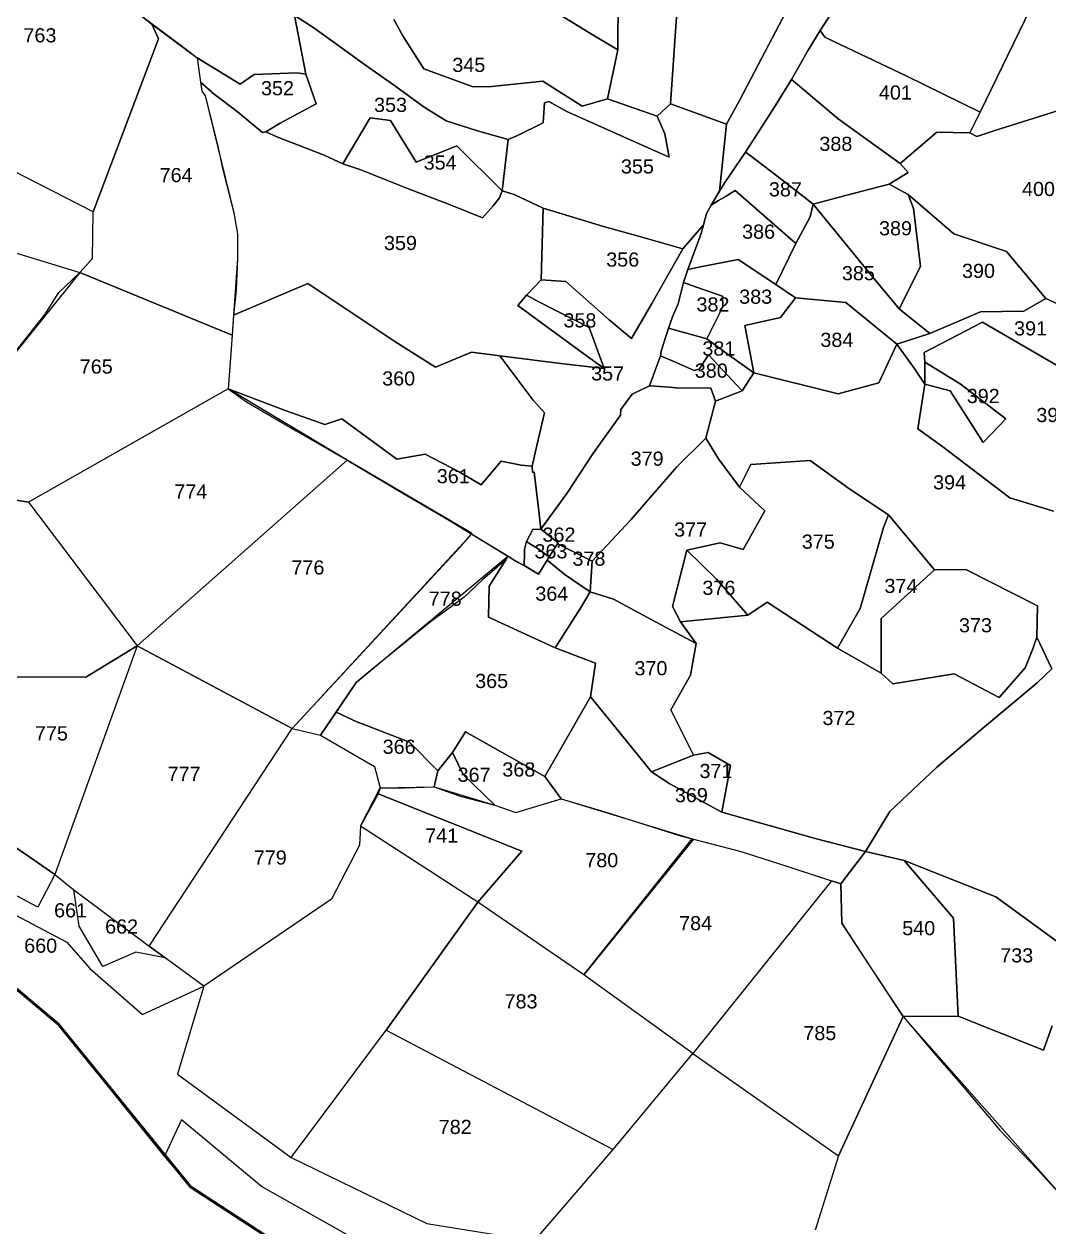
# Model space of a CAD drawing. Header units: inches. Extents: x 186800 to 194298, y 1604602 to 1613194.
# Drawn here: x 189738 to 190825, y 1606393 to 1607669 of the extents above; entities that cross this region are included whole.
import ezdxf

# ---------------------------------------------------------------- set-up
doc = ezdxf.new("R2010")
doc.units = ezdxf.units.IN
doc.header["$LTSCALE"] = 15
doc.header["$MEASUREMENT"] = 0
for name, color, linetype in [('PLOT', 7, 'Continuous'), ('PLOT NO', 7, 'Continuous'), ('VILLAGE BOUNDARY', 5, 'Continuous')]:
    doc.layers.add(name, color=color, linetype=linetype)
doc.styles.get("Standard").update_dxf_attribs({"font": 'arial.ttf'})

msp = doc.modelspace()

# ---------------------------------------------------------------- linework, layer by layer
at = {"layer": 'PLOT'}
for p, q in [((190368.3, 1607748.5), (190367.5, 1607641.3)), ((190367.5, 1607641.3), (190368.3, 1607748.5)), ((190336.7, 1607659.8), (190252.5, 1607711.7)), ((190252.5, 1607711.7), (190336.7, 1607659.8)), ((190423.5, 1607584.1), (190432.5, 1607716.6)), ((190432.5, 1607716.6), (190423.5, 1607584.1)), ((190815.4, 1607706.3), (190751.8, 1607575.3)), ((190751.8, 1607575.3), (190815.4, 1607706.3)), ((190582.2, 1607661.7), (190597.7, 1607686)), ((190597.7, 1607686), (190582.2, 1607661.7)), ((189855.4, 1607682.8), (189873.5, 1607668.6)), ((189855.4, 1607682.8), (189910.1, 1607641.5)), ((190024.8, 1607677.6), (190044, 1607665.2)), ((190044, 1607665.2), (190024.8, 1607677.6)), ((190024.8, 1607677.6), (190036.6, 1607615.4)), ((190036.6, 1607615.4), (190024.8, 1607677.6)), ((190139.6, 1607656.3), (190129.9, 1607673.3)), ((190129.9, 1607673.3), (190139.6, 1607656.3)), ((190545.8, 1607681.3), (190520.3, 1607632.7)), ((190520.3, 1607632.7), (190545.8, 1607681.3)), ((189873.5, 1607668.6), (189880.5, 1607652.9)), ((189880.5, 1607652.9), (189873.5, 1607668.6)), ((189873.5, 1607668.6), (189921.4, 1607632.9)), ((190044, 1607665.2), (190075.6, 1607642.7)), ((190075.6, 1607642.7), (190044, 1607665.2)), ((190367.5, 1607641.3), (190336.7, 1607659.8)), ((190336.7, 1607659.8), (190367.5, 1607641.3)), ((190569.3, 1607641.1), (190582.2, 1607661.7)), ((190582.2, 1607661.7), (190569.3, 1607641.1)), ((190587.2, 1607654.7), (190582.2, 1607661.7)), ((190582.2, 1607661.7), (190587.2, 1607654.7)), ((189880.5, 1607652.9), (189811.3, 1607469.3)), ((189811.3, 1607469.3), (189880.5, 1607652.9)), ((189880.5, 1607652.9), (189880.5, 1607652.9)), ((190161.8, 1607621.2), (190139.6, 1607656.3)), ((190139.6, 1607656.3), (190161.8, 1607621.2)), ((190589.1, 1607653.8), (190587.2, 1607654.7)), ((190587.2, 1607654.7), (190589.1, 1607653.8)), ((190673.9, 1607613.2), (190589.1, 1607653.8)), ((190589.1, 1607653.8), (190673.9, 1607613.2)), ((189910.1, 1607641.5), (189921.4, 1607632.9)), ((190075.6, 1607642.7), (190097.5, 1607626.7)), ((190097.5, 1607626.7), (190075.6, 1607642.7)), ((190367.5, 1607641.3), (190356.5, 1607589.2)), ((190356.5, 1607589.2), (190367.5, 1607641.3)), ((190551.9, 1607609.7), (190569.3, 1607641.1)), ((190569.3, 1607641.1), (190551.9, 1607609.7)), ((189921.4, 1607632.9), (189924.9, 1607607.1)), ((189967.1, 1607604.9), (189921.4, 1607632.9)), ((189921.4, 1607632.9), (189924.9, 1607607.1)), ((189921.4, 1607632.9), (189967.1, 1607604.9)), ((190097.5, 1607626.7), (190132.3, 1607602.5)), ((190132.3, 1607602.5), (190097.5, 1607626.7)), ((190213.1, 1607602.3), (190161.8, 1607621.2)), ((190161.8, 1607621.2), (190213.1, 1607602.3)), ((190520.3, 1607632.7), (190496.1, 1607586.9)), ((190496.1, 1607586.9), (190520.3, 1607632.7)), ((189981.8, 1607615.2), (189967.1, 1607604.9)), ((189967.1, 1607604.9), (189981.8, 1607615.2)), ((190027.5, 1607616.8), (189981.8, 1607615.2)), ((189981.8, 1607615.2), (190027.5, 1607616.8)), ((190036.6, 1607615.4), (190027.5, 1607616.8)), ((190027.5, 1607616.8), (190036.6, 1607615.4)), ((190047.6, 1607583.9), (190036.6, 1607615.4)), ((190036.6, 1607615.4), (190036.6, 1607615.4)), ((190036.6, 1607615.4), (190047.6, 1607583.9)), ((190531.6, 1607577.3), (190551.9, 1607609.7)), ((190551.9, 1607609.7), (190531.6, 1607577.3)), ((190558.2, 1607604.4), (190551.9, 1607609.7)), ((190551.9, 1607609.7), (190558.2, 1607604.4)), ((190751.8, 1607575.3), (190673.9, 1607613.2)), ((190673.9, 1607613.2), (190751.8, 1607575.3)), ((189924.9, 1607607.1), (189926.3, 1607597.3)), ((189924.9, 1607607.1), (189939.6, 1607594.4)), ((189939.6, 1607594.4), (189924.9, 1607607.1)), ((189924.9, 1607607.1), (189926.3, 1607597.3)), ((189926.3, 1607597.3), (189929.9, 1607592.6)), ((189926.3, 1607597.3), (189929.9, 1607592.6)), ((190132.3, 1607602.5), (190162.1, 1607580.6)), ((190162.1, 1607580.6), (190132.3, 1607602.5)), ((190230.6, 1607601.9), (190213.1, 1607602.3)), ((190213.1, 1607602.3), (190230.6, 1607601.9)), ((190288.1, 1607608.1), (190230.6, 1607601.9)), ((190230.6, 1607601.9), (190288.1, 1607608.1)), ((190329.8, 1607581.5), (190288.1, 1607608.1)), ((190288.1, 1607608.1), (190329.8, 1607581.5)), ((190601.1, 1607568.1), (190558.2, 1607604.4)), ((190558.2, 1607604.4), (190601.1, 1607568.1)), ((189929.9, 1607592.6), (189960.5, 1607468.2)), ((189929.9, 1607592.6), (189943.3, 1607539)), ((189939.6, 1607594.4), (189964.1, 1607575.8)), ((189964.1, 1607575.8), (189939.6, 1607594.4)), ((190009.6, 1607563.5), (190047.6, 1607583.9)), ((190047.6, 1607583.9), (190009.6, 1607563.5)), ((190288.5, 1607564), (190290, 1607585.2)), ((190290, 1607585.2), (190288.5, 1607564)), ((190290, 1607585.2), (190294.6, 1607586.4)), ((190294.6, 1607586.4), (190290, 1607585.2)), ((190294.6, 1607586.4), (190313.5, 1607575.9)), ((190313.5, 1607575.9), (190294.6, 1607586.4)), ((190356.5, 1607589.2), (190329.8, 1607581.5)), ((190329.8, 1607581.5), (190356.5, 1607589.2)), ((190356.5, 1607589.2), (190409.3, 1607570.9)), ((190409.3, 1607570.9), (190356.5, 1607589.2)), ((190409.3, 1607570.9), (190423.5, 1607584.1)), ((190423.5, 1607584.1), (190409.3, 1607570.9)), ((190423.5, 1607584.1), (190483, 1607562.6)), ((190483, 1607562.6), (190423.5, 1607584.1)), ((190496.1, 1607586.9), (190483, 1607562.6)), ((190483, 1607562.6), (190496.1, 1607586.9)), ((189964.1, 1607575.8), (189990.8, 1607553.5)), ((189990.8, 1607553.5), (189964.1, 1607575.8)), ((190162.1, 1607580.6), (190185.4, 1607565.8)), ((190185.4, 1607565.8), (190162.1, 1607580.6)), ((190313.5, 1607575.9), (190373.7, 1607549.1)), ((190373.7, 1607549.1), (190313.5, 1607575.9)), ((190417.3, 1607552.1), (190409.3, 1607570.9)), ((190409.3, 1607570.9), (190417.3, 1607552.1)), ((190503.1, 1607532.9), (190531.6, 1607577.3)), ((190531.6, 1607577.3), (190503.1, 1607532.9)), ((190741, 1607553.4), (190751.8, 1607575.3)), ((190751.8, 1607575.3), (190741, 1607553.4)), ((190751.8, 1607575.3), (190751.8, 1607575.3)), ((190815.7, 1607571), (190766.5, 1607555.3)), ((190766.5, 1607555.3), (190815.7, 1607571)), ((190849.4, 1607581.6), (190815.7, 1607571)), ((190815.7, 1607571), (190849.4, 1607581.6)), ((189811.3, 1607469.3), (189627.3, 1607563.5)), ((189811.3, 1607469.3), (189627.3, 1607563.5)), ((189994.5, 1607554.3), (190009.6, 1607563.5)), ((190009.6, 1607563.5), (189994.5, 1607554.3)), ((190104.9, 1607569.2), (190076, 1607520.4)), ((190076, 1607520.4), (190104.9, 1607569.2)), ((190126.6, 1607566.2), (190104.9, 1607569.2)), ((190104.9, 1607569.2), (190126.6, 1607566.2)), ((190153.6, 1607522.2), (190126.6, 1607566.2)), ((190126.6, 1607566.2), (190153.6, 1607522.2)), ((190185.4, 1607565.8), (190218.7, 1607555.2)), ((190218.7, 1607555.2), (190185.4, 1607565.8)), ((190260.5, 1607550.2), (190288.5, 1607564)), ((190288.5, 1607564), (190260.5, 1607550.2)), ((190483, 1607562.6), (190475.4, 1607491.2)), ((190475.4, 1607491.2), (190483, 1607562.6)), ((190483, 1607562.6), (190483, 1607562.6)), ((190667.1, 1607520.6), (190601.1, 1607568.1)), ((190601.1, 1607568.1), (190667.1, 1607520.6)), ((189990.8, 1607553.5), (189994.5, 1607554.3)), ((189994.5, 1607554.3), (189990.8, 1607553.5)), ((190006, 1607548.9), (189994.5, 1607554.3)), ((189994.5, 1607554.3), (189994.5, 1607554.3)), ((189994.5, 1607554.3), (190006, 1607548.9)), ((190056.3, 1607529.4), (190006, 1607548.9)), ((190006, 1607548.9), (190056.3, 1607529.4)), ((190218.7, 1607555.2), (190251.2, 1607546)), ((190251.2, 1607546), (190218.7, 1607555.2)), ((190251.2, 1607546), (190244.8, 1607491.7)), ((190244.8, 1607491.7), (190251.2, 1607546)), ((190251.2, 1607546), (190260.5, 1607550.2)), ((190260.5, 1607550.2), (190251.2, 1607546)), ((190251.2, 1607546), (190251.2, 1607546)), ((190373.7, 1607549.1), (190422.1, 1607527.4)), ((190422.1, 1607527.4), (190373.7, 1607549.1)), ((190422.1, 1607527.4), (190417.3, 1607552.1)), ((190417.3, 1607552.1), (190422.1, 1607527.4)), ((190705.9, 1607553.8), (190667.1, 1607520.6)), ((190667.1, 1607520.6), (190705.9, 1607553.8)), ((190741, 1607553.4), (190705.9, 1607553.8)), ((190705.9, 1607553.8), (190741, 1607553.4)), ((190748.3, 1607549.3), (190741, 1607553.4)), ((190741, 1607553.4), (190748.3, 1607549.3)), ((190766.5, 1607555.3), (190748.3, 1607549.3)), ((190748.3, 1607549.3), (190766.5, 1607555.3)), ((189943.3, 1607539), (189948.7, 1607514.1)), ((190196.9, 1607539.5), (190153.6, 1607522.2)), ((190153.6, 1607522.2), (190196.9, 1607539.5)), ((190244.8, 1607491.7), (190196.9, 1607539.5)), ((190196.9, 1607539.5), (190244.8, 1607491.7)), ((190481.2, 1607500.6), (190503.1, 1607532.9)), ((190503.1, 1607532.9), (190481.2, 1607500.6)), ((190503.1, 1607532.9), (190509.4, 1607528)), ((190509.4, 1607528), (190503.1, 1607532.9)), ((190076, 1607520.4), (190056.3, 1607529.4)), ((190056.3, 1607529.4), (190076, 1607520.4)), ((190076, 1607520.4), (190095, 1607514.1)), ((190095, 1607514.1), (190076, 1607520.4)), ((190509.4, 1607528), (190540.7, 1607504)), ((190540.7, 1607504), (190509.4, 1607528)), ((190675.4, 1607511.1), (190667.1, 1607520.6)), ((190667.1, 1607520.6), (190667.1, 1607520.6)), ((190667.1, 1607520.6), (190675.4, 1607511.1)), ((189948.7, 1607514.1), (189960.5, 1607468.2)), ((190095, 1607514.1), (190142.9, 1607495)), ((190142.9, 1607495), (190095, 1607514.1)), ((190655.5, 1607498.7), (190675.4, 1607511.1)), ((190675.4, 1607511.1), (190655.5, 1607498.7)), ((190142.9, 1607495), (190190.7, 1607476.5)), ((190190.7, 1607476.5), (190142.9, 1607495)), ((190475.4, 1607491.2), (190481.2, 1607500.6)), ((190481.2, 1607500.6), (190475.4, 1607491.2)), ((190540.7, 1607504), (190574.9, 1607477.4)), ((190574.9, 1607477.4), (190540.7, 1607504)), ((190540.7, 1607504), (190540.7, 1607504)), ((190609.1, 1607486.7), (190655.5, 1607498.7)), ((190655.5, 1607498.7), (190609.1, 1607486.7)), ((190675.4, 1607487.8), (190655.5, 1607498.7)), ((190655.5, 1607498.7), (190675.4, 1607487.8)), ((190235.3, 1607475.7), (190242.1, 1607484.2)), ((190242.1, 1607484.2), (190235.3, 1607475.7)), ((190242.1, 1607484.2), (190244.8, 1607491.7)), ((190244.8, 1607491.7), (190242.1, 1607484.2)), ((190244.8, 1607491.7), (190257.5, 1607487.7)), ((190244.8, 1607491.7), (190244.8, 1607491.7)), ((190257.5, 1607487.7), (190244.8, 1607491.7)), ((190257.5, 1607487.7), (190288.4, 1607473.2)), ((190288.4, 1607473.2), (190257.5, 1607487.7)), ((190466.5, 1607476.5), (190475.4, 1607491.2)), ((190475.4, 1607491.2), (190466.5, 1607476.5)), ((190474.4, 1607481.3), (190466.5, 1607476.5)), ((190466.5, 1607476.5), (190474.4, 1607481.3)), ((190482.5, 1607486.2), (190474.4, 1607481.3)), ((190474.4, 1607481.3), (190482.5, 1607486.2)), ((190492.1, 1607492.1), (190482.5, 1607486.2)), ((190482.5, 1607486.2), (190492.1, 1607492.1)), ((190556.3, 1607435.7), (190492.1, 1607492.1)), ((190492.1, 1607492.1), (190556.3, 1607435.7)), ((190574.9, 1607477.4), (190609.1, 1607486.7)), ((190609.1, 1607486.7), (190574.9, 1607477.4)), ((190723.9, 1607446.1), (190675.4, 1607487.8)), ((190675.4, 1607487.8), (190681.1, 1607473.1)), ((190681.1, 1607473.1), (190675.4, 1607487.8)), ((190675.4, 1607487.8), (190675.4, 1607487.8)), ((190675.4, 1607487.8), (190723.9, 1607446.1)), ((189810.4, 1607420), (189811.3, 1607469.3)), ((189810.4, 1607420), (189811.3, 1607469.3)), ((189960.5, 1607468.2), (189964.3, 1607446.1)), ((189960.5, 1607468.2), (189964.3, 1607446.1)), ((190190.7, 1607476.5), (190224.1, 1607463)), ((190224.1, 1607463), (190190.7, 1607476.5)), ((190224.1, 1607463), (190235.3, 1607475.7)), ((190235.3, 1607475.7), (190224.1, 1607463)), ((190288.4, 1607473.2), (190286.4, 1607397.4)), ((190286.4, 1607397.4), (190288.4, 1607473.2)), ((190352.5, 1607454), (190288.4, 1607473.2)), ((190288.4, 1607473.2), (190352.5, 1607454)), ((190466.5, 1607476.5), (190461.7, 1607467.7)), ((190461.7, 1607467.7), (190466.5, 1607476.5)), ((190574.9, 1607477.4), (190571.4, 1607464.2)), ((190571.4, 1607464.2), (190574.9, 1607477.4)), ((190638, 1607400), (190574.9, 1607477.4)), ((190574.9, 1607477.4), (190638, 1607400)), ((190681.1, 1607473.1), (190688.7, 1607411.6)), ((190688.7, 1607411.6), (190681.1, 1607473.1)), ((190458.3, 1607455.7), (190436.7, 1607430.1)), ((190436.7, 1607430.1), (190458.3, 1607455.7)), ((190458.3, 1607455.7), (190455.8, 1607446.6)), ((190455.8, 1607446.6), (190458.3, 1607455.7)), ((190461.7, 1607467.7), (190458.3, 1607455.7)), ((190458.3, 1607455.7), (190461.7, 1607467.7)), ((190571.4, 1607464.2), (190556.3, 1607435.7)), ((190556.3, 1607435.7), (190571.4, 1607464.2)), ((189964.3, 1607446.1), (189964.4, 1607419.9)), ((189964.3, 1607446.1), (189964.4, 1607419.9)), ((190389.4, 1607443.7), (190352.5, 1607454)), ((190352.5, 1607454), (190389.4, 1607443.7)), ((190436.7, 1607430.1), (190389.4, 1607443.7)), ((190389.4, 1607443.7), (190436.7, 1607430.1)), ((190455.8, 1607446.6), (190441.7, 1607408.4)), ((190441.7, 1607408.4), (190455.8, 1607446.6)), ((190779.6, 1607427.4), (190723.9, 1607446.1)), ((190723.9, 1607446.1), (190779.6, 1607427.4)), ((190403.8, 1607372.3), (190436.7, 1607430.1)), ((190436.7, 1607430.1), (190403.8, 1607372.3)), ((190436.7, 1607430.1), (190436.7, 1607430.1)), ((190535.2, 1607392.4), (190556.3, 1607435.7)), ((190556.3, 1607435.7), (190535.2, 1607392.4)), ((190556.3, 1607435.7), (190556.3, 1607435.7)), ((189719.8, 1607428.8), (189797.1, 1607405)), ((189719.8, 1607428.8), (189797.1, 1607405)), ((189797.1, 1607405), (189810.4, 1607420)), ((189797.1, 1607405), (189810.4, 1607420)), ((189964.4, 1607419.9), (189960.1, 1607359.9)), ((189964.4, 1607419.9), (189962.7, 1607386)), ((190456.9, 1607411.4), (190495.2, 1607418.9)), ((190495.2, 1607418.9), (190456.9, 1607411.4)), ((190495.2, 1607418.9), (190535.2, 1607392.4)), ((190535.2, 1607392.4), (190495.2, 1607418.9)), ((190821.4, 1607377.5), (190779.6, 1607427.4)), ((190779.6, 1607427.4), (190821.4, 1607377.5)), ((189797.1, 1607405), (189702.2, 1607287.5)), ((189775, 1607383.8), (189797.1, 1607405)), ((189958.6, 1607338.6), (189797.1, 1607405)), ((189797.1, 1607405), (189958.6, 1607338.6)), ((189797.1, 1607405), (189797.1, 1607405)), ((190441.7, 1607408.4), (190437.1, 1607394.3)), ((190437.1, 1607394.3), (190441.7, 1607408.4)), ((190441.7, 1607408.4), (190456.9, 1607411.4)), ((190456.9, 1607411.4), (190441.7, 1607408.4)), ((190441.7, 1607408.4), (190441.7, 1607408.4)), ((190688.7, 1607411.6), (190666.1, 1607366.5)), ((190666.1, 1607366.5), (190688.7, 1607411.6)), ((190038.8, 1607393.5), (189960.1, 1607359.9)), ((189960.1, 1607359.9), (190038.8, 1607393.5)), ((190132.2, 1607331.3), (190038.8, 1607393.5)), ((190038.8, 1607393.5), (190132.2, 1607331.3)), ((190286.4, 1607397.4), (190270.7, 1607380.9)), ((190270.7, 1607380.9), (190286.4, 1607397.4)), ((190286.4, 1607397.4), (190312.4, 1607395.6)), ((190312.4, 1607395.6), (190286.4, 1607397.4)), ((190312.4, 1607395.6), (190358.3, 1607354.9)), ((190358.3, 1607354.9), (190312.4, 1607395.6)), ((190437.1, 1607394.3), (190431.5, 1607371.9)), ((190431.5, 1607371.9), (190437.1, 1607394.3)), ((190451, 1607389.5), (190437.1, 1607394.3)), ((190437.1, 1607394.3), (190451, 1607389.5)), ((190556, 1607378.3), (190535.2, 1607392.4)), ((190535.2, 1607392.4), (190535.2, 1607392.4)), ((190535.2, 1607392.4), (190556, 1607378.3)), ((190666.1, 1607366.5), (190638, 1607400)), ((190638, 1607400), (190666.1, 1607366.5)), ((189760.2, 1607361), (189775, 1607383.8)), ((189962.7, 1607386), (189960.1, 1607359.9)), ((190270.7, 1607380.9), (190261.4, 1607369.9)), ((190261.4, 1607369.9), (190270.7, 1607380.9)), ((190284, 1607374.1), (190270.7, 1607380.9)), ((190270.7, 1607380.9), (190284, 1607374.1)), ((190478.7, 1607379.8), (190451, 1607389.5)), ((190451, 1607389.5), (190478.7, 1607379.8)), ((190478.8, 1607368.8), (190478.7, 1607379.8)), ((190478.7, 1607379.8), (190478.8, 1607368.8)), ((190261.4, 1607369.9), (190331.7, 1607318.9)), ((190331.7, 1607318.9), (190261.4, 1607369.9)), ((190337.1, 1607346.6), (190284, 1607374.1)), ((190284, 1607374.1), (190337.1, 1607346.6)), ((190382.1, 1607335.1), (190403.8, 1607372.3)), ((190403.8, 1607372.3), (190382.1, 1607335.1)), ((190431.5, 1607371.9), (190425.5, 1607358)), ((190425.5, 1607358), (190431.5, 1607371.9)), ((190461.9, 1607334.8), (190478.8, 1607368.8)), ((190478.8, 1607368.8), (190461.9, 1607334.8)), ((190478.8, 1607368.8), (190478.8, 1607368.8)), ((190556, 1607378.3), (190540.2, 1607357.4)), ((190540.2, 1607357.4), (190556, 1607378.3)), ((190609.4, 1607373.1), (190556, 1607378.3)), ((190556, 1607378.3), (190609.4, 1607373.1)), ((190663.5, 1607328.9), (190609.4, 1607373.1)), ((190609.4, 1607373.1), (190663.5, 1607328.9)), ((190666.1, 1607366.5), (190698.5, 1607340.5)), ((190698.5, 1607340.5), (190666.1, 1607366.5)), ((190666.1, 1607366.5), (190666.1, 1607366.5)), ((190821.4, 1607377.5), (190798, 1607364.1)), ((190798, 1607364.1), (190821.4, 1607377.5)), ((190850.9, 1607363.9), (190821.4, 1607377.5)), ((190821.4, 1607377.5), (190821.4, 1607377.5)), ((190821.4, 1607377.5), (190850.9, 1607363.9)), ((189702.2, 1607287.5), (189760.2, 1607361)), ((189960.1, 1607359.9), (189957.6, 1607323.7)), ((189960.1, 1607359.9), (189958.6, 1607338.6)), ((190358.3, 1607354.9), (190382.1, 1607335.1)), ((190382.1, 1607335.1), (190358.3, 1607354.9)), ((190425.5, 1607358), (190421.5, 1607346.2)), ((190421.5, 1607346.2), (190425.5, 1607358)), ((190540.2, 1607357.4), (190502.4, 1607348.7)), ((190502.4, 1607348.7), (190540.2, 1607357.4)), ((190752.1, 1607363.4), (190698.5, 1607340.5)), ((190698.5, 1607340.5), (190752.1, 1607363.4)), ((190798, 1607364.1), (190752.1, 1607363.4)), ((190752.1, 1607363.4), (190798, 1607364.1)), ((190353.2, 1607303.2), (190337.1, 1607346.6)), ((190337.1, 1607346.6), (190353.2, 1607303.2)), ((190421.5, 1607346.2), (190413.4, 1607321.6)), ((190413.4, 1607321.6), (190421.5, 1607346.2)), ((190437.6, 1607341.5), (190421.5, 1607346.2)), ((190421.5, 1607346.2), (190437.6, 1607341.5)), ((190437.9, 1607341.4), (190437.6, 1607341.5)), ((190437.6, 1607341.5), (190437.9, 1607341.4)), ((190461.9, 1607334.8), (190437.9, 1607341.4)), ((190437.9, 1607341.4), (190461.9, 1607334.8)), ((190502.4, 1607348.7), (190511.7, 1607298.7)), ((190511.7, 1607298.7), (190502.4, 1607348.7)), ((190698.5, 1607340.5), (190663.5, 1607328.9)), ((190663.5, 1607328.9), (190698.5, 1607340.5)), ((190692.6, 1607320.2), (190754.3, 1607352.3)), ((190754.3, 1607352.3), (190692.6, 1607320.2)), ((190754.3, 1607352.3), (190835.1, 1607305.4)), ((190835.1, 1607305.4), (190754.3, 1607352.3)), ((189958.6, 1607338.6), (189954.4, 1607281.5)), ((190174.1, 1607304.8), (190132.2, 1607331.3)), ((190132.2, 1607331.3), (190132.2, 1607331.3)), ((190132.2, 1607331.3), (190174.1, 1607304.8)), ((190483.7, 1607318.9), (190461.9, 1607334.8)), ((190461.9, 1607334.8), (190461.9, 1607334.8)), ((190461.9, 1607334.8), (190483.7, 1607318.9)), ((190644.3, 1607288.1), (190663.5, 1607328.9)), ((190663.5, 1607328.9), (190644.3, 1607288.1)), ((190663.5, 1607328.9), (190681.8, 1607303.6)), ((190663.5, 1607328.9), (190663.5, 1607328.9)), ((190681.8, 1607303.6), (190663.5, 1607328.9)), ((189957.6, 1607323.7), (189954.4, 1607281.5)), ((190212.4, 1607320.5), (190174.1, 1607304.8)), ((190174.1, 1607304.8), (190212.4, 1607320.5)), ((190242.3, 1607316.6), (190212.4, 1607320.5)), ((190212.4, 1607320.5), (190242.3, 1607316.6)), ((190277.3, 1607270), (190242.3, 1607316.6)), ((190310.1, 1607308.2), (190242.3, 1607316.6)), ((190242.3, 1607316.6), (190277.3, 1607270)), ((190242.3, 1607316.6), (190310.1, 1607308.2)), ((190331.7, 1607318.9), (190353.2, 1607303.2)), ((190353.2, 1607303.2), (190331.7, 1607318.9)), ((190413, 1607316.6), (190401.1, 1607284.9)), ((190401.1, 1607284.9), (190413, 1607316.6)), ((190413.4, 1607321.6), (190413, 1607316.6)), ((190413, 1607316.6), (190413.4, 1607321.6)), ((190429.3, 1607309.6), (190413, 1607316.6)), ((190413, 1607316.6), (190429.3, 1607309.6)), ((190463.9, 1607317.8), (190453.9, 1607302.5)), ((190453.9, 1607302.5), (190463.9, 1607317.8)), ((190499.5, 1607279.6), (190463.9, 1607317.8)), ((190463.9, 1607317.8), (190499.5, 1607279.6)), ((190511.7, 1607298.7), (190483.7, 1607318.9)), ((190483.7, 1607318.9), (190511.7, 1607298.7)), ((190693, 1607309.9), (190692.6, 1607320.2)), ((190692.6, 1607320.2), (190693, 1607309.9)), ((190353.2, 1607303.2), (190310.1, 1607308.2)), ((190310.1, 1607308.2), (190353.2, 1607303.2)), ((190353.2, 1607303.2), (190353.2, 1607303.2)), ((190448.7, 1607301.1), (190429.3, 1607309.6)), ((190429.3, 1607309.6), (190448.7, 1607301.1)), ((190453.9, 1607302.5), (190448.7, 1607301.1)), ((190448.7, 1607301.1), (190453.9, 1607302.5)), ((190681.8, 1607303.6), (190693, 1607286.6)), ((190693, 1607286.6), (190681.8, 1607303.6)), ((190693, 1607286.6), (190693, 1607309.9)), ((190730.7, 1607286.8), (190693, 1607309.9)), ((190693, 1607309.9), (190693, 1607286.6)), ((190693, 1607309.9), (190730.7, 1607286.8)), ((190511.7, 1607298.7), (190499.5, 1607279.6)), ((190499.5, 1607279.6), (190511.7, 1607298.7)), ((190511.7, 1607298.7), (190601.4, 1607276.5)), ((190601.4, 1607276.5), (190511.7, 1607298.7)), ((189954.4, 1607281.5), (189742.7, 1607161.4)), ((189954.4, 1607281.5), (189742.7, 1607161.4)), ((190080.7, 1607205.9), (189954.4, 1607281.5)), ((190016, 1607258.3), (189954.4, 1607281.5)), ((189954.4, 1607281.5), (189973.8, 1607268)), ((189954.4, 1607281.5), (190016, 1607258.3)), ((190401.1, 1607284.9), (190382.8, 1607276.1)), ((190382.8, 1607276.1), (190401.1, 1607284.9)), ((190422.3, 1607283.4), (190401.1, 1607284.9)), ((190401.1, 1607284.9), (190422.3, 1607283.4)), ((190429.3, 1607282.9), (190422.3, 1607283.4)), ((190422.3, 1607283.4), (190422.3, 1607283.4)), ((190422.3, 1607283.4), (190429.3, 1607282.9)), ((190466.2, 1607282.3), (190429.3, 1607282.9)), ((190429.3, 1607282.9), (190466.2, 1607282.3)), ((190471.1, 1607268.6), (190466.2, 1607282.3)), ((190466.2, 1607282.3), (190471.1, 1607268.6)), ((190499.5, 1607279.6), (190471.1, 1607268.6)), ((190471.1, 1607268.6), (190499.5, 1607279.6)), ((190499.5, 1607279.6), (190499.5, 1607279.6)), ((190601.4, 1607276.5), (190644.3, 1607288.1)), ((190644.3, 1607288.1), (190601.4, 1607276.5)), ((190685.9, 1607239.4), (190693, 1607286.6)), ((190693, 1607286.6), (190685.9, 1607239.4)), ((190693, 1607286.6), (190693, 1607286.6)), ((190693, 1607286.6), (190720.1, 1607279.5)), ((190693, 1607286.6), (190693, 1607286.6)), ((190720.1, 1607279.5), (190693, 1607286.6)), ((190720.1, 1607279.5), (190754.9, 1607224.9)), ((190754.9, 1607224.9), (190720.1, 1607279.5)), ((190779.1, 1607249.9), (190730.7, 1607286.8)), ((190730.7, 1607286.8), (190779.1, 1607249.9)), ((189973.8, 1607268), (190026.4, 1607237)), ((190289.7, 1607256.1), (190277.3, 1607270)), ((190277.3, 1607270), (190289.7, 1607256.1)), ((190382.8, 1607276.1), (190370.8, 1607259.7)), ((190370.8, 1607259.7), (190382.8, 1607276.1)), ((190471.1, 1607268.6), (190460.8, 1607229.2)), ((190460.8, 1607229.2), (190471.1, 1607268.6)), ((190057, 1607243.8), (190016, 1607258.3)), ((190016, 1607258.3), (190057, 1607243.8)), ((190281.8, 1607221.6), (190289.7, 1607256.1)), ((190289.7, 1607256.1), (190281.8, 1607221.6)), ((190370.4, 1607253.8), (190341.1, 1607212.6)), ((190341.1, 1607212.6), (190370.4, 1607253.8)), ((190370.8, 1607259.7), (190370.4, 1607253.8)), ((190370.4, 1607253.8), (190370.8, 1607259.7)), ((190075.1, 1607249.8), (190057, 1607243.8)), ((190057, 1607243.8), (190075.1, 1607249.8)), ((190133.1, 1607207.2), (190075.1, 1607249.8)), ((190075.1, 1607249.8), (190133.1, 1607207.2)), ((190710.9, 1607221.1), (190685.9, 1607239.4)), ((190685.9, 1607239.4), (190710.9, 1607221.1)), ((190754.9, 1607224.9), (190779.1, 1607249.9)), ((190779.1, 1607249.9), (190754.9, 1607224.9)), ((190026.4, 1607237), (190080.7, 1607205.9)), ((190460.8, 1607229.2), (190430.2, 1607199)), ((190430.2, 1607199), (190460.8, 1607229.2)), ((190474.3, 1607207.5), (190460.8, 1607229.2)), ((190460.8, 1607229.2), (190474.3, 1607207.5)), ((190276.9, 1607199.5), (190281.8, 1607221.6)), ((190281.8, 1607221.6), (190276.9, 1607199.5)), ((190783.3, 1607166), (190710.9, 1607221.1)), ((190710.9, 1607221.1), (190783.3, 1607166)), ((189857.8, 1607009), (190080.7, 1607205.9)), ((190080.7, 1607205.9), (189857.8, 1607009)), ((190213, 1607128.1), (190080.7, 1607205.9)), ((190080.7, 1607205.9), (190139.6, 1607171.1)), ((190163.3, 1607212.2), (190133.1, 1607207.2)), ((190133.1, 1607207.2), (190163.3, 1607212.2)), ((190199.5, 1607193.7), (190163.3, 1607212.2)), ((190163.3, 1607212.2), (190199.5, 1607193.7)), ((190243.8, 1607204.9), (190222.6, 1607179.9)), ((190222.6, 1607179.9), (190243.8, 1607204.9)), ((190265.2, 1607200.7), (190243.8, 1607204.9)), ((190243.8, 1607204.9), (190265.2, 1607200.7)), ((190276.9, 1607199.5), (190265.2, 1607200.7)), ((190265.2, 1607200.7), (190276.9, 1607199.5)), ((190341.1, 1607212.6), (190313.5, 1607170.7)), ((190313.5, 1607170.7), (190341.1, 1607212.6)), ((190496.6, 1607177.2), (190474.3, 1607207.5)), ((190474.3, 1607207.5), (190496.6, 1607177.2)), ((190508.7, 1607201.4), (190496.6, 1607177.2)), ((190496.6, 1607177.2), (190508.7, 1607201.4)), ((190571.7, 1607205.5), (190508.7, 1607201.4)), ((190508.7, 1607201.4), (190571.7, 1607205.5)), ((190613.7, 1607175.3), (190571.7, 1607205.5)), ((190571.7, 1607205.5), (190613.7, 1607175.3)), ((190222.6, 1607179.9), (190199.5, 1607193.7)), ((190199.5, 1607193.7), (190222.6, 1607179.9)), ((190277.1, 1607193.4), (190276.9, 1607199.5)), ((190276.9, 1607199.5), (190276.9, 1607199.5)), ((190276.9, 1607199.5), (190277.1, 1607193.4)), ((190279, 1607193.3), (190277.1, 1607193.4)), ((190277.1, 1607193.4), (190279, 1607193.3)), ((190283.8, 1607151.8), (190279, 1607193.3)), ((190279, 1607193.3), (190283.8, 1607151.8)), ((190430.2, 1607199), (190381.3, 1607142.8)), ((190381.3, 1607142.8), (190430.2, 1607199)), ((189742.7, 1607161.4), (189628.2, 1607180)), ((189628.2, 1607180), (189742.7, 1607161.4)), ((190496.6, 1607177.2), (190523.4, 1607152.1)), ((190523.4, 1607152.1), (190496.6, 1607177.2)), ((190496.6, 1607177.2), (190496.6, 1607177.2)), ((190654.7, 1607148), (190613.7, 1607175.3)), ((190613.7, 1607175.3), (190654.7, 1607148)), ((190139.6, 1607171.1), (190187.2, 1607143.2)), ((190313.5, 1607170.7), (190286.1, 1607132.8)), ((190286.1, 1607132.8), (190313.5, 1607170.7)), ((190829.7, 1607152), (190783.3, 1607166)), ((190783.3, 1607166), (190829.7, 1607152)), ((189742.7, 1607161.4), (189857.8, 1607009)), ((189742.7, 1607161.4), (189742.7, 1607161.4)), ((189742.7, 1607161.4), (189857.8, 1607009)), ((190286.1, 1607132.8), (190283.8, 1607151.8)), ((190283.8, 1607151.8), (190286.1, 1607132.8)), ((190523.4, 1607152.1), (190500.4, 1607111.4)), ((190500.4, 1607111.4), (190523.4, 1607152.1)), ((190187.2, 1607143.2), (190251, 1607104)), ((190381.3, 1607142.8), (190340.5, 1607098.7)), ((190340.5, 1607098.7), (190381.3, 1607142.8)), ((190654.7, 1607148), (190649.4, 1607134.6)), ((190649.4, 1607134.6), (190654.7, 1607148)), ((190703.4, 1607089.6), (190654.7, 1607148)), ((190654.7, 1607148), (190654.7, 1607148)), ((190654.7, 1607148), (190703.4, 1607089.6)), ((190212.6, 1607127.6), (190022.2, 1606921.4)), ((190199.4, 1607112.8), (190212.6, 1607127.6)), ((190212.6, 1607127.6), (190213, 1607128.1)), ((190251, 1607104), (190212.6, 1607127.6)), ((190277.6, 1607132.5), (190270.9, 1607119.7)), ((190270.9, 1607119.7), (190277.6, 1607132.5)), ((190286.1, 1607132.8), (190277.6, 1607132.5)), ((190277.6, 1607132.5), (190286.1, 1607132.8)), ((190304.4, 1607118.3), (190286.1, 1607132.8)), ((190286.1, 1607132.8), (190286.1, 1607132.8)), ((190286.1, 1607132.8), (190286.1, 1607132.8)), ((190286.1, 1607132.8), (190286.1, 1607132.8)), ((190286.1, 1607132.8), (190286.1, 1607132.8)), ((190286.1, 1607132.8), (190304.4, 1607118.3)), ((190649.4, 1607134.6), (190624.5, 1607048.8)), ((190624.5, 1607048.8), (190649.4, 1607134.6)), ((190022.2, 1606921.4), (190199.4, 1607112.8)), ((190268.6, 1607111.1), (190268.5, 1607107.3)), ((190268.5, 1607107.3), (190268.6, 1607111.1)), ((190270.9, 1607119.7), (190268.6, 1607111.1)), ((190268.6, 1607111.1), (190270.9, 1607119.7)), ((190275.1, 1607117), (190270.9, 1607119.7)), ((190270.9, 1607119.7), (190275.1, 1607117)), ((190281.9, 1607112.6), (190275.1, 1607117)), ((190275.1, 1607117), (190281.9, 1607112.6)), ((190294.7, 1607103.3), (190281.9, 1607112.6)), ((190281.9, 1607112.6), (190294.7, 1607103.3)), ((190303.8, 1607117.4), (190294.7, 1607103.3)), ((190294.7, 1607103.3), (190303.8, 1607117.4)), ((190303.8, 1607117.4), (190304.4, 1607118.3)), ((190304.4, 1607118.3), (190303.8, 1607117.4)), ((190340.5, 1607098.7), (190303.8, 1607117.4)), ((190303.8, 1607117.4), (190303.8, 1607117.4)), ((190303.8, 1607117.4), (190340.5, 1607098.7)), ((190440.9, 1607110.7), (190425.7, 1607050.8)), ((190425.7, 1607050.8), (190440.9, 1607110.7)), ((190476.3, 1607118.2), (190440.9, 1607110.7)), ((190440.9, 1607110.7), (190476.3, 1607118.2)), ((190472.1, 1607079.9), (190440.9, 1607110.7)), ((190440.9, 1607110.7), (190472.1, 1607079.9)), ((190500.4, 1607111.4), (190476.3, 1607118.2)), ((190476.3, 1607118.2), (190500.4, 1607111.4)), ((190090, 1606970.2), (190251, 1607104)), ((190248.8, 1607100.4), (190224.6, 1607079.4)), ((190231.2, 1607072.5), (190248.8, 1607100.4)), ((190248.8, 1607100.4), (190231.2, 1607072.5)), ((190251, 1607104), (190248.8, 1607100.4)), ((190257.7, 1607099.9), (190251, 1607104)), ((190251, 1607104), (190257.7, 1607099.9)), ((190261.9, 1607097.6), (190257.7, 1607099.9)), ((190257.7, 1607099.9), (190261.9, 1607097.6)), ((190268.5, 1607107.3), (190268.2, 1607094.2)), ((190268.2, 1607094.2), (190268.5, 1607107.3)), ((190292.5, 1607099.8), (190283.4, 1607085.1)), ((190283.4, 1607085.1), (190292.5, 1607099.8)), ((190294.7, 1607103.3), (190292.5, 1607099.8)), ((190292.5, 1607099.8), (190294.7, 1607103.3)), ((190311.6, 1607084.3), (190292.5, 1607099.8)), ((190292.5, 1607099.8), (190311.6, 1607084.3)), ((190294.7, 1607103.3), (190294.7, 1607103.3)), ((190338.1, 1607066.2), (190340.5, 1607098.7)), ((190340.5, 1607098.7), (190338.1, 1607066.2)), ((190340.5, 1607098.7), (190340.5, 1607098.7)), ((190268.2, 1607094.2), (190261.9, 1607097.6)), ((190261.9, 1607097.6), (190268.2, 1607094.2)), ((190283.4, 1607085.1), (190268.2, 1607094.2)), ((190268.2, 1607094.2), (190268.2, 1607094.2)), ((190268.2, 1607094.2), (190283.4, 1607085.1)), ((190703.4, 1607089.6), (190647, 1607038)), ((190647, 1607038), (190703.4, 1607089.6)), ((190736.7, 1607090), (190703.4, 1607089.6)), ((190703.4, 1607089.6), (190736.7, 1607090)), ((190703.4, 1607089.6), (190703.4, 1607089.6)), ((190812.8, 1607051.4), (190736.7, 1607090)), ((190736.7, 1607090), (190812.8, 1607051.4)), ((190224.6, 1607079.4), (190204.5, 1607060.8)), ((190230.3, 1607039.5), (190231.2, 1607072.5)), ((190231.2, 1607072.5), (190230.3, 1607039.5)), ((190338.1, 1607066.2), (190311.6, 1607084.3)), ((190311.6, 1607084.3), (190338.1, 1607066.2)), ((190505.4, 1607041.5), (190472.1, 1607079.9)), ((190472.1, 1607079.9), (190505.4, 1607041.5)), ((190204.5, 1607060.8), (190168.7, 1607034)), ((190338.1, 1607066.2), (190328, 1607049.1)), ((190328, 1607049.1), (190338.1, 1607066.2)), ((190362.9, 1607058.4), (190338.1, 1607066.2)), ((190338.1, 1607066.2), (190362.9, 1607058.4)), ((190328, 1607049.1), (190301.1, 1607007)), ((190301.1, 1607007), (190328, 1607049.1)), ((190407.5, 1607034.5), (190362.9, 1607058.4)), ((190362.9, 1607058.4), (190407.5, 1607034.5)), ((190425.7, 1607050.8), (190433.9, 1607034.6)), ((190433.9, 1607034.6), (190425.7, 1607050.8)), ((190525.8, 1607055.2), (190505.4, 1607041.5)), ((190505.4, 1607041.5), (190525.8, 1607055.2)), ((190600.5, 1607006.4), (190525.8, 1607055.2)), ((190525.8, 1607055.2), (190600.5, 1607006.4)), ((190624.5, 1607048.8), (190600.5, 1607006.4)), ((190600.5, 1607006.4), (190624.5, 1607048.8)), ((190812.1, 1607018.1), (190812.8, 1607051.4)), ((190812.8, 1607051.4), (190812.1, 1607018.1)), ((190301.1, 1607007), (190230.3, 1607039.5)), ((190230.3, 1607039.5), (190301.1, 1607007)), ((190450.7, 1607011.4), (190407.5, 1607034.5)), ((190407.5, 1607034.5), (190450.7, 1607011.4)), ((190505.4, 1607041.5), (190433.9, 1607034.6)), ((190433.9, 1607034.6), (190505.4, 1607041.5)), ((190433.9, 1607034.6), (190450.7, 1607011.4)), ((190450.7, 1607011.4), (190433.9, 1607034.6)), ((190505.4, 1607041.5), (190505.4, 1607041.5)), ((190647, 1607038), (190647, 1606980.1)), ((190647, 1606980.1), (190647, 1607038)), ((190168.7, 1607034), (190101, 1606979.5)), ((189857.8, 1607009), (189770.5, 1606766.3)), ((189857.8, 1607009), (189770.5, 1606766.3)), ((189803.3, 1606975.7), (189857.8, 1607009)), ((189857.8, 1607009), (189803.3, 1606975.7)), ((189857.8, 1607009), (190022.2, 1606921.4)), ((189857.8, 1607009), (189857.8, 1607009)), ((190022.2, 1606921.4), (189857.8, 1607009)), ((189857.8, 1607009), (189857.8, 1607009)), ((190450.7, 1607011.4), (190444.7, 1606978.1)), ((190444.7, 1606978.1), (190450.7, 1607011.4)), ((190450.7, 1607011.4), (190450.7, 1607011.4)), ((190812.1, 1607018.1), (190807, 1607004.2)), ((190807, 1607004.2), (190812.1, 1607018.1)), ((190827.8, 1606984.7), (190812.1, 1607018.1)), ((190812.1, 1607018.1), (190812.1, 1607018.1)), ((190812.1, 1607018.1), (190827.8, 1606984.7)), ((190301.1, 1607007), (190344.1, 1606990.6)), ((190344.1, 1606990.6), (190301.1, 1607007)), ((190301.1, 1607007), (190301.1, 1607007)), ((190647, 1606980.1), (190600.5, 1607006.4)), ((190600.5, 1607006.4), (190600.5, 1607006.4)), ((190600.5, 1607006.4), (190647, 1606980.1)), ((190807, 1607004.2), (190799.4, 1606985.7)), ((190799.4, 1606985.7), (190807, 1607004.2)), ((190344.1, 1606990.6), (190338.5, 1606954.9)), ((190338.5, 1606954.9), (190344.1, 1606990.6)), ((190799.4, 1606985.7), (190771.9, 1606954.4)), ((190771.9, 1606954.4), (190799.4, 1606985.7)), ((190812.4, 1606969.9), (190827.8, 1606984.7)), ((190827.8, 1606984.7), (190812.4, 1606969.9)), ((189677.2, 1606976.3), (189803.3, 1606975.7)), ((189803.3, 1606975.7), (189677.2, 1606976.3)), ((190101, 1606979.5), (190090, 1606970.2)), ((190444.7, 1606978.1), (190423.9, 1606941.1)), ((190423.9, 1606941.1), (190444.7, 1606978.1)), ((190659.1, 1606968.9), (190647, 1606980.1)), ((190647, 1606980.1), (190659.1, 1606968.9)), ((190724.1, 1606979.2), (190659.1, 1606968.9)), ((190659.1, 1606968.9), (190724.1, 1606979.2)), ((190771.9, 1606954.4), (190724.1, 1606979.2)), ((190724.1, 1606979.2), (190771.9, 1606954.4)), ((190052.4, 1606914.2), (190090, 1606970.2)), ((190090, 1606970.2), (190068.8, 1606938.6)), ((190754.3, 1606921.2), (190812.4, 1606969.9)), ((190812.4, 1606969.9), (190754.3, 1606921.2)), ((190338.5, 1606954.9), (190290.1, 1606870.5)), ((190290.1, 1606870.5), (190338.5, 1606954.9)), ((190360.9, 1606927.7), (190338.5, 1606954.9)), ((190338.5, 1606954.9), (190360.9, 1606927.7)), ((190068.8, 1606938.6), (190052.4, 1606914.2)), ((190091.5, 1606928.1), (190068.8, 1606938.6)), ((190068.8, 1606938.6), (190091.5, 1606928.1)), ((190423.9, 1606941.1), (190447.8, 1606892.9)), ((190447.8, 1606892.9), (190423.9, 1606941.1)), ((189870.5, 1606690.4), (190022.2, 1606921.4)), ((189870.5, 1606690.4), (190022.2, 1606921.4)), ((190022.2, 1606921.4), (190052.4, 1606914.2)), ((190022.2, 1606921.4), (190022.2, 1606921.4)), ((190022.2, 1606921.4), (190052.4, 1606914.2)), ((190097.6, 1606926.1), (190091.5, 1606928.1)), ((190091.5, 1606928.1), (190097.6, 1606926.1)), ((190146.6, 1606906.9), (190097.6, 1606926.1)), ((190097.6, 1606926.1), (190146.6, 1606906.9)), ((190403.3, 1606875.5), (190360.9, 1606927.7)), ((190360.9, 1606927.7), (190403.3, 1606875.5)), ((190705.7, 1606879.9), (190754.3, 1606921.2)), ((190754.3, 1606921.2), (190705.7, 1606879.9)), ((190052.4, 1606914.2), (190109.4, 1606881.2)), ((190052.4, 1606914.2), (190109.4, 1606881.2)), ((190176.8, 1606876.6), (190146.6, 1606906.9)), ((190146.6, 1606906.9), (190176.8, 1606876.6)), ((190206.2, 1606917.9), (190192.4, 1606896)), ((190192.4, 1606896), (190206.2, 1606917.9)), ((190290.1, 1606870.5), (190206.2, 1606917.9)), ((190206.2, 1606917.9), (190290.1, 1606870.5)), ((190192.4, 1606896), (190176.8, 1606876.6)), ((190176.8, 1606876.6), (190192.4, 1606896)), ((190192.4, 1606896), (190203.6, 1606872.6)), ((190203.6, 1606872.6), (190192.4, 1606896)), ((190447.8, 1606892.9), (190463.5, 1606895.9)), ((190463.5, 1606895.9), (190447.8, 1606892.9)), ((190463.5, 1606895.9), (190487.1, 1606882)), ((190487.1, 1606882), (190463.5, 1606895.9)), ((190109.4, 1606881.2), (190115.5, 1606858.3)), ((190109.4, 1606881.2), (190115.5, 1606858.3)), ((190447.8, 1606892.9), (190403.3, 1606875.5)), ((190403.3, 1606875.5), (190447.8, 1606892.9)), ((190487.1, 1606882), (190477.9, 1606832.6)), ((190477.9, 1606832.6), (190487.1, 1606882)), ((190176.8, 1606876.6), (190172.9, 1606859.3)), ((190172.9, 1606859.3), (190176.8, 1606876.6)), ((190176.8, 1606876.6), (190176.8, 1606876.6)), ((190203.6, 1606872.6), (190237, 1606840.2)), ((190237, 1606840.2), (190203.6, 1606872.6)), ((190307.5, 1606846.7), (190290.1, 1606870.5)), ((190290.1, 1606870.5), (190290.1, 1606870.5)), ((190290.1, 1606870.5), (190307.5, 1606846.7)), ((190422.9, 1606862.7), (190403.3, 1606875.5)), ((190403.3, 1606875.5), (190403.3, 1606875.5)), ((190403.3, 1606875.5), (190422.9, 1606862.7)), ((190655.9, 1606833.2), (190705.7, 1606879.9)), ((190705.7, 1606879.9), (190655.9, 1606833.2)), ((190094.8, 1606817.7), (190115.5, 1606858.3)), ((190115.5, 1606858.3), (190113.3, 1606851.9)), ((190115.5, 1606858.3), (190113.3, 1606851.9)), ((190113.3, 1606851.9), (190115.5, 1606858.3)), ((190115.5, 1606858.3), (190172.9, 1606859.3)), ((190115.5, 1606858.3), (190141.6, 1606858.5)), ((190115.5, 1606858.3), (190115.5, 1606858.3)), ((190141.6, 1606858.5), (190172.9, 1606859.3)), ((190172.9, 1606859.3), (190237, 1606840.2)), ((190172.9, 1606859.3), (190200.4, 1606849.5)), ((190477.9, 1606832.6), (190422.9, 1606862.7)), ((190422.9, 1606862.7), (190477.9, 1606832.6)), ((190113.3, 1606851.9), (190094.8, 1606817.7)), ((190113.3, 1606851.9), (190094.8, 1606817.7)), ((190094.8, 1606817.7), (190113.3, 1606851.9)), ((190113.3, 1606851.9), (190265.9, 1606791.2)), ((190265.9, 1606791.2), (190113.3, 1606851.9)), ((190200.4, 1606849.5), (190237, 1606840.2)), ((190259.3, 1606832.3), (190307.5, 1606846.7)), ((190259.3, 1606832.3), (190307.5, 1606846.7)), ((190307.5, 1606846.7), (190446.6, 1606804.3)), ((190307.5, 1606846.7), (190352.9, 1606833.3)), ((189672.9, 1606833.8), (189770.5, 1606766.3)), ((189770.5, 1606766.3), (189672.9, 1606833.8)), ((190237, 1606840.2), (190259.3, 1606832.3)), ((190237, 1606840.2), (190259.3, 1606832.3)), ((190237, 1606840.2), (190237, 1606840.2)), ((190352.9, 1606833.3), (190434.1, 1606807.6)), ((190477.9, 1606832.6), (190578.4, 1606804.2)), ((190578.4, 1606804.2), (190477.9, 1606832.6)), ((190477.9, 1606832.6), (190477.9, 1606832.6)), ((190630.3, 1606790.8), (190655.9, 1606833.2)), ((190655.9, 1606833.2), (190630.3, 1606790.8)), ((190094.8, 1606817.7), (190093.8, 1606797.5)), ((190094.8, 1606817.7), (190093.8, 1606797.5)), ((190219.1, 1606737), (190094.8, 1606817.7)), ((190219.1, 1606737), (190094.8, 1606817.7)), ((190434.1, 1606807.6), (190497.1, 1606791.2)), ((190093.8, 1606797.5), (190063.9, 1606740.4)), ((190093.8, 1606797.5), (190063.9, 1606740.4)), ((190331.4, 1606660), (190446.6, 1606804.3)), ((190447.7, 1606804), (190331.4, 1606660)), ((190446.6, 1606804.3), (190447.7, 1606804)), ((190446.6, 1606804.3), (190497.1, 1606791.2)), ((190578.4, 1606804.2), (190630.3, 1606790.8)), ((190630.3, 1606790.8), (190578.4, 1606804.2)), ((190265.9, 1606791.2), (190219.1, 1606737)), ((190219.1, 1606737), (190265.9, 1606791.2)), ((190265.9, 1606791.2), (190265.9, 1606791.2)), ((190497.1, 1606791.2), (190536.8, 1606778.5)), ((190497.1, 1606791.2), (190536.8, 1606778.5)), ((190604.2, 1606756.5), (190630.3, 1606790.8)), ((190630.3, 1606790.8), (190604.2, 1606756.5)), ((190671.4, 1606781.4), (190630.3, 1606790.8)), ((190630.3, 1606790.8), (190671.4, 1606781.4)), ((190768.5, 1606742.8), (190671.4, 1606781.4)), ((190671.4, 1606781.4), (190723.4, 1606720.3)), ((190723.4, 1606720.3), (190671.4, 1606781.4)), ((190671.4, 1606781.4), (190671.4, 1606781.4)), ((190671.4, 1606781.4), (190768.5, 1606742.8)), ((189770.5, 1606766.3), (189752.6, 1606731.9)), ((189770.5, 1606766.3), (189790.6, 1606750.1)), ((189770.5, 1606766.3), (189770.5, 1606766.3)), ((189770.5, 1606766.3), (189770.5, 1606766.3)), ((190536.8, 1606778.5), (190594.1, 1606759.8)), ((190536.8, 1606778.5), (190604.2, 1606756.5)), ((190594.1, 1606759.8), (190447.2, 1606576.6)), ((190594.1, 1606759.8), (190447.2, 1606576.6)), ((190594.1, 1606759.8), (190604.2, 1606756.5)), ((190604.2, 1606756.5), (190594.1, 1606759.8)), ((190604.2, 1606756.5), (190594.1, 1606759.8)), ((190605.1, 1606714.9), (190604.2, 1606756.5)), ((190604.2, 1606756.5), (190604.2, 1606756.5)), ((190604.2, 1606756.5), (190605.1, 1606714.9)), ((189752.6, 1606731.9), (189714.7, 1606752)), ((189790.6, 1606750.1), (189870.5, 1606690.4)), ((189796.5, 1606711.6), (189790.6, 1606750.1)), ((189790.6, 1606750.1), (189870.5, 1606690.4)), ((190844.2, 1606687.6), (190768.5, 1606742.8)), ((190768.5, 1606742.8), (190844.2, 1606687.6)), ((189702.5, 1606737.4), (189783.2, 1606694.6)), ((190063.9, 1606740.4), (189928.7, 1606647.9)), ((190063.9, 1606740.4), (189928.7, 1606647.9)), ((190121.9, 1606601.3), (190219.1, 1606737)), ((190219.1, 1606737), (190121.9, 1606601.3)), ((190219.1, 1606737), (190219.1, 1606737)), ((190331.4, 1606660), (190219.1, 1606737)), ((190331.4, 1606660), (190219.1, 1606737)), ((190219.1, 1606737), (190219.1, 1606737)), ((190723.4, 1606720.3), (190728.6, 1606616.1)), ((190728.6, 1606616.1), (190723.4, 1606720.3)), ((189821.6, 1606668.8), (189796.5, 1606711.6)), ((190670.2, 1606616), (190605.1, 1606714.9)), ((190605.1, 1606714.9), (190632.9, 1606671.8)), ((189783.2, 1606694.6), (189807.6, 1606666.7)), ((189928.7, 1606647.9), (189870.5, 1606690.4)), ((189870.5, 1606690.4), (189887.7, 1606678)), ((189870.5, 1606690.4), (189870.5, 1606690.4)), ((189856.6, 1606684), (189821.6, 1606668.8)), ((189887.7, 1606678), (189856.6, 1606684)), ((189807.6, 1606666.7), (189863.7, 1606617.8)), ((190632.9, 1606671.8), (190670.2, 1606616)), ((189774.3, 1606607.7), (189718.1, 1606655.1)), ((190447.2, 1606576.6), (190331.4, 1606660)), ((190447.2, 1606576.6), (190331.4, 1606660)), ((189863.7, 1606617.8), (189928.7, 1606647.9)), ((189928.7, 1606647.9), (189900.7, 1606554.6)), ((189928.7, 1606647.9), (189900.7, 1606554.6)), ((189928.7, 1606647.9), (189928.7, 1606647.9)), ((190601.6, 1606467.9), (190670.2, 1606616)), ((190670.2, 1606616), (190601.6, 1606467.9)), ((190670.2, 1606616), (190728.6, 1606616.1)), ((190728.6, 1606616.1), (190670.2, 1606616)), ((190845.4, 1606417.6), (190670.2, 1606616)), ((190670.2, 1606616), (190670.2, 1606616)), ((190670.2, 1606616), (190702.8, 1606577.3)), ((190728.6, 1606616.1), (190819.1, 1606580.3)), ((190728.6, 1606616.1), (190728.6, 1606616.1)), ((190819.1, 1606580.3), (190728.6, 1606616.1)), ((189816.3, 1606555.5), (189774.3, 1606607.7)), ((190021.3, 1606466.2), (190121.9, 1606601.3)), ((190121.9, 1606601.3), (190362.8, 1606474.8)), ((190819.1, 1606580.3), (190828.2, 1606606.1)), ((190828.2, 1606606.1), (190819.1, 1606580.3)), ((190362.8, 1606474.8), (190447.2, 1606576.6)), ((190362.8, 1606474.8), (190447.2, 1606576.6)), ((190447.2, 1606576.6), (190447.2, 1606576.6)), ((190447.2, 1606576.6), (190601.6, 1606467.9)), ((190447.2, 1606576.6), (190601.6, 1606467.9)), ((190447.2, 1606576.6), (190447.2, 1606576.6)), ((190702.8, 1606577.3), (190734.9, 1606540.1)), ((189887, 1606467.6), (189816.3, 1606555.5)), ((189900.7, 1606554.6), (190021.3, 1606466.2)), ((189900.7, 1606554.6), (190021.3, 1606466.2)), ((190734.9, 1606540.1), (190772.7, 1606495.3)), ((189905, 1606506.4), (189887, 1606467.6)), ((189905, 1606506.4), (189887, 1606467.6)), ((189989.8, 1606435.6), (189905, 1606506.4)), ((189989.8, 1606435.6), (189905, 1606506.4)), ((190772.7, 1606495.3), (190812.7, 1606453.5)), ((190279.3, 1606377.8), (190362.8, 1606474.8)), ((189887, 1606467.6), (189914.6, 1606435.1)), ((190021.3, 1606466.2), (190165, 1606396.1)), ((190601.6, 1606467.9), (190577, 1606389.3)), ((190601.6, 1606467.9), (190577, 1606389.3)), ((190812.7, 1606453.5), (190845.4, 1606417.6)), ((189914.6, 1606435.1), (190059.5, 1606340.7)), ((190082.1, 1606383.6), (189989.8, 1606435.6)), ((190082.1, 1606383.6), (189989.8, 1606435.6)), ((190165, 1606396.1), (190279.3, 1606377.8))]:
    msp.add_line(p, q, dxfattribs=at)
at = {"layer": 'VILLAGE BOUNDARY', "linetype": 'Continuous'}
for p, q in [((189774.3, 1606607.7), (189718.1, 1606655.1)), ((189887, 1606467.6), (189774.3, 1606607.7)), ((189914.6, 1606435.1), (189887, 1606467.6)), ((190059.5, 1606340.7), (189914.6, 1606435.1))]:
    msp.add_line(p, q, dxfattribs=at)
at = {"layer": 'VILLAGE BOUNDARY', "color": 5, "const_width": 3}
msp.add_lwpolyline([(190059.5, 1606340.7), (189914.6, 1606435.1), (189774.3, 1606607.7), (189718.1, 1606655.1)], dxfattribs=at)

# ---------------------------------------------------------------- texts
at = {"layer": 'PLOT NO', "color": 7, "oblique": 360}
for s, p in [('763', (189737.3, 1607649.2)), ('388', (190581.3, 1607534.1)), ('355', (190370.9, 1607510.1)), ('386', (190499.4, 1607440.9)), ('359', (190119.6, 1607428.9)), ('356', (190355.3, 1607411.3)), ('390', (190732.6, 1607399.3)), ('384', (190582.4, 1607326.1)), ('381', (190457.3, 1607317)), ('380', (190449.2, 1607293.5)), ('393', (190811.4, 1607246.4)), ('379', (190381.2, 1607200.1)), ('361', (190175.6, 1607181.5)), ('394', (190701.9, 1607175)), ('774', (189897.3, 1607165.2)), ('377', (190427.3, 1607124.9)), ('362', (190287.7, 1607119.5)), ('363', (190279.2, 1607101.8)), ('776', (190021.5, 1607084.7)), ('376', (190457.3, 1607063.1)), ('778', (190167.1, 1607051.6)), ('364', (190280.1, 1607056.9)), ('370', (190385.2, 1606977.8)), ('365', (190216.3, 1606964.3)), ('372', (190584.6, 1606925)), ('366', (190118.2, 1606894.5)), ('367', (190197.7, 1606864.8)), ('779', (189981.6, 1606777)), ('780', (190333.1, 1606774.2)), ('662', (189823.9, 1606703.8)), ('784', (190432.6, 1606707.4)), ('660', (189738.1, 1606683.5)), ('733', (190773.1, 1606673.2)), ('783', (190247.5, 1606624.4))]:
    msp.add_text(s, height=15, dxfattribs=at).set_placement(p)
at = {"layer": 'PLOT NO', "color": 7}
for s, p in [('345', (190192.1, 1607617.8)), ('352', (189989.2, 1607593.1)), ('401', (190644.5, 1607588.5)), ('353', (190109.1, 1607575.4)), ('354', (190161.7, 1607514.2)), ('764', (189881.7, 1607500.9)), ('387', (190527.8, 1607485.8)), ('400', (190796.2, 1607486.2)), ('389', (190644.6, 1607444.5)), ('385', (190605.2, 1607396.9)), ('382', (190451, 1607363.7)), ('383', (190496.3, 1607371.9)), ('358', (190309.9, 1607346.8)), ('391', (190787.8, 1607338.3)), ('765', (189797, 1607297.8)), ('357', (190339.3, 1607290.5)), ('360', (190117.7, 1607285.2)), ('392', (190737.6, 1607266.6)), ('375', (190562.7, 1607112.1)), ('378', (190319.5, 1607094)), ('374', (190650.3, 1607065.1)), ('373', (190729.4, 1607023.4)), ('775', (189749.5, 1606908.7)), ('368', (190245.1, 1606870.4)), ('371', (190454.2, 1606868.8)), ('777', (189890.1, 1606865.7)), ('369', (190428.1, 1606843.2)), ('741', (190163.3, 1606800.3)), ('661', (189769.8, 1606721)), ('540', (190669.2, 1606702.1)), ('785', (190564.3, 1606590.8)), ('782', (190177.7, 1606491.2))]:
    msp.add_text(s, height=15, dxfattribs=at).set_placement(p)

doc.saveas('drawing.dxf')
